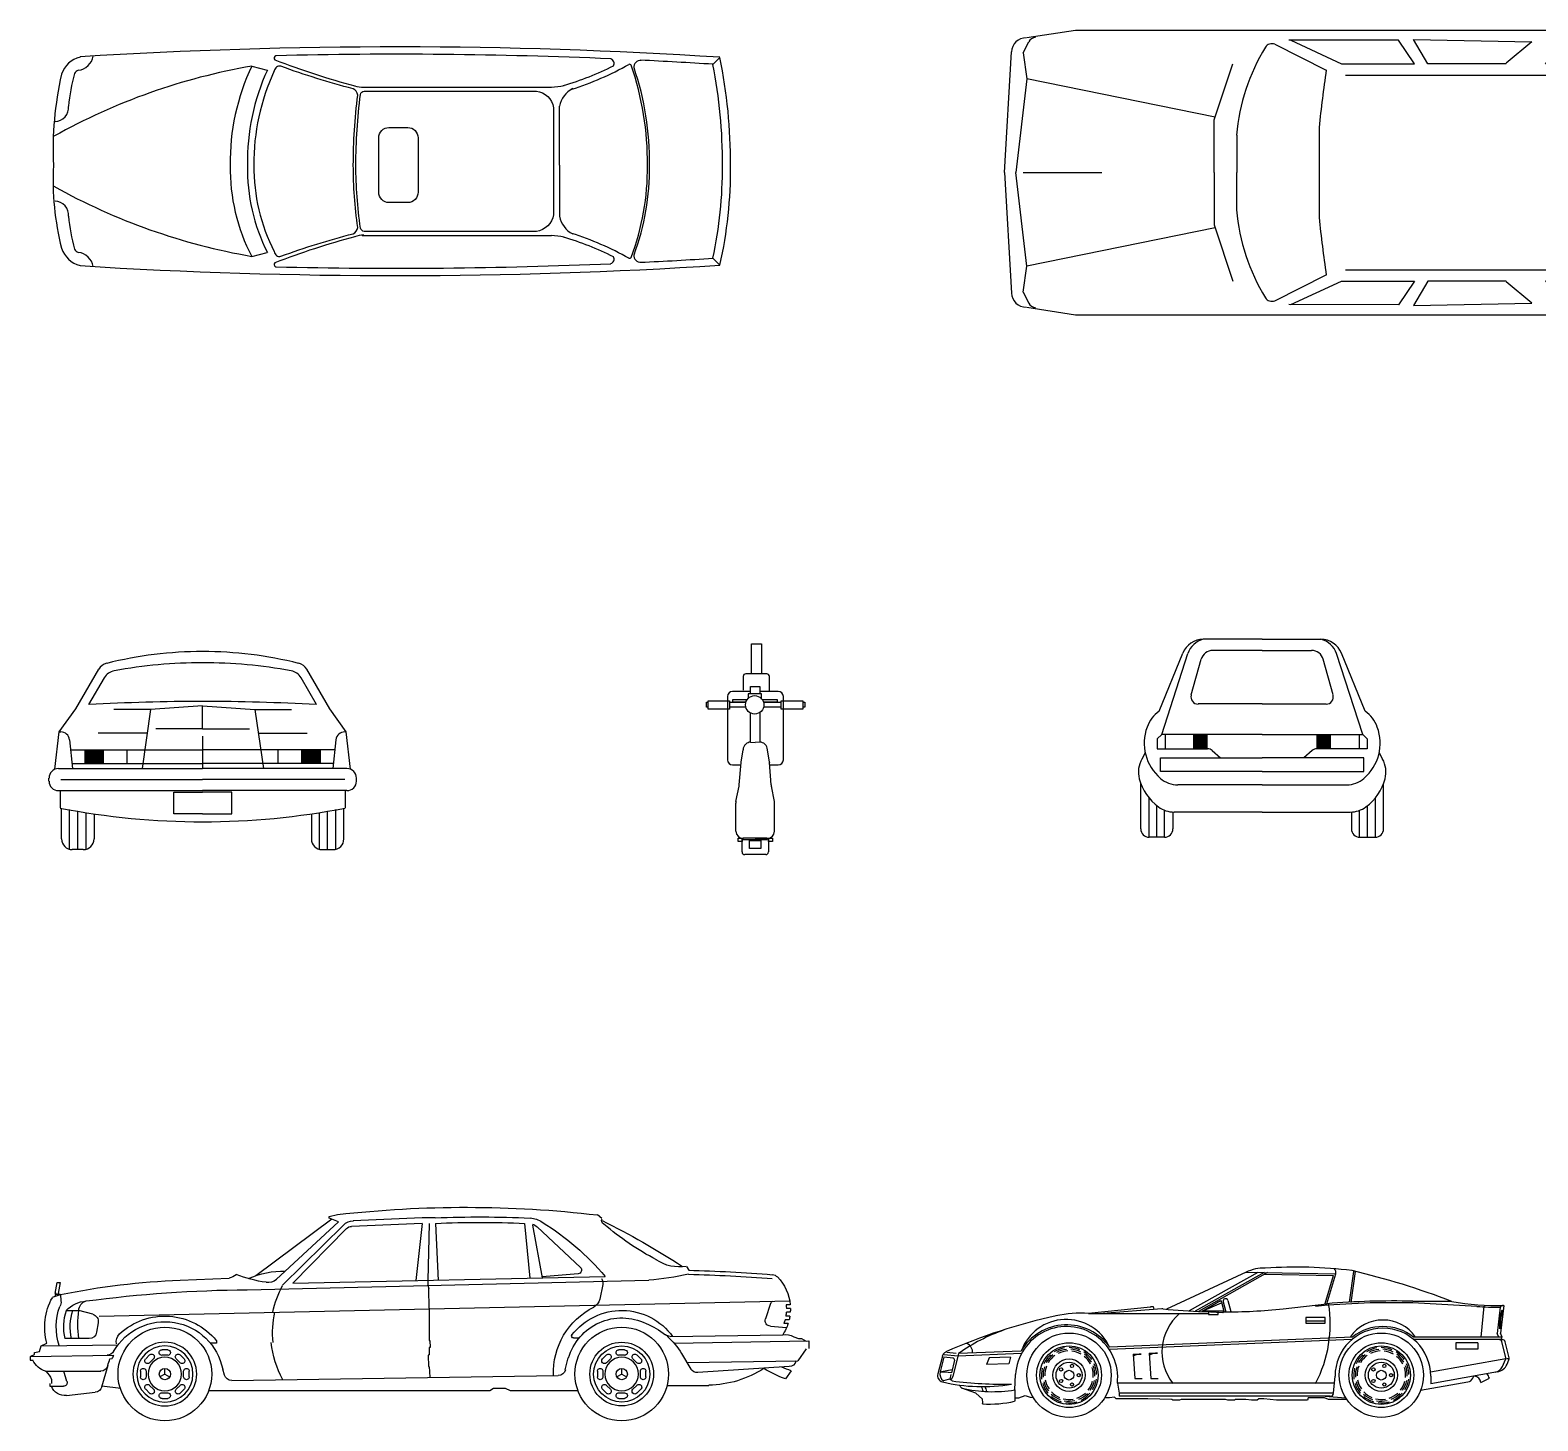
# Model space of a CAD drawing. Header units: millimetres. Extents: x -5138 to 35574, y -20000 to 6964.
# Drawn here: x -4503 to 6186, y -2895 to 6964 of the extents above; entities that cross this region are included whole.
import ezdxf

# ---------------------------------------------------------------- set-up
doc = ezdxf.new("R2010")
doc.units = ezdxf.units.MM

# ---------------------------------------------------------------- blocks, each defined once
blk = doc.blocks.new('mt-xecon3')
for p, q in [((-19, 1004), (144, 1285)), ((1782, 1004), (1619, 1285)), ((75, 1035), (184, 1225)), ((1687, 1035), (1579, 1225)), ((-136, 841), (-19, 1004)), ((511, 999), (252, 999)), ((511, 999), (451, 581)), ((881, 1026), (511, 999)), ((881, 864), (881, 1026)), ((881, 1026), (1252, 999)), ((1252, 999), (1312, 581)), ((1252, 999), (1511, 999)), ((1899, 841), (1782, 1004)), ((881, 864), (550, 864)), ((881, 864), (1213, 864)), ((-166, 576), (-136, 841)), ((-136, 841), (-125, 841)), ((-64, 785), (-41, 581)), ((487, 832), (141, 832)), ((881, 810), (881, 581)), ((1276, 832), (1622, 832)), ((1826, 785), (1804, 581)), ((1899, 841), (1888, 841)), ((1929, 576), (1899, 841)), ((-56, 714), (881, 714)), ((47, 618), (47, 714)), ((178, 618), (178, 714)), ((346, 618), (346, 714)), ((1818, 714), (881, 714)), ((1417, 618), (1417, 714)), ((1585, 618), (1585, 714)), ((1716, 618), (1716, 714)), ((-141, 581), (881, 581)), ((-45, 618), (881, 618)), ((1808, 618), (881, 618)), ((1904, 581), (881, 581)), ((-209, 492), (-209, 514)), ((-125, 503), (881, 503)), ((1888, 503), (881, 503)), ((1971, 492), (1971, 514)), ((-141, 425), (881, 425)), ((-129, 425), (-129, 302)), ((676, 413), (881, 413)), ((676, 260), (676, 413)), ((1904, 425), (881, 425)), ((1087, 413), (881, 413)), ((1087, 260), (1087, 413)), ((1892, 425), (1892, 302)), ((-119, 83), (-119, 300)), ((-63, 9), (-63, 290)), ((-4, 7), (-4, 279)), ((54, 9), (54, 270)), ((111, 261), (111, 83)), ((881, 260), (676, 260)), ((881, 260), (1087, 260)), ((1652, 261), (1652, 83)), ((1709, 9), (1709, 270)), ((1767, 7), (1767, 279)), ((1826, 9), (1826, 290)), ((1882, 83), (1882, 300)), ((35, 7), (-43, 7)), ((1728, 7), (1806, 7))]:
    blk.add_line(p, q)
for centre, radius, start, end in [((881, -1391), 2802, 90, 104.0557), ((881, -1391), 2802, 75.9443, 90), ((223, 1239), 91.4, 104.0557, 149.858), ((881, -2207), 3538, 90, 100.1965), ((881, -2207), 3538, 79.8035, 90), ((1540, 1239), 91.4, 30.142, 75.9443), ((273, 1173), 103, 100.1965, 150.1888), ((1490, 1173), 103, 29.8112, 79.8035), ((881, -13666), 14723, 90, 93.1382), ((881, -13666), 14723, 86.8618, 90), ((-125, 779), 62.2, 6.3627, 90), ((1888, 779), 62.2, 90, 173.6373), ((-141, 514), 67.3, 90, 180), ((1904, 514), 67.3, 0, 90), ((-141, 492), 67.3, 180, 270), ((1904, 492), 67.3, 270, 0), ((881, 5493), 5289, 258.9833, 270), ((881, 5493), 5289, 270, 281.0167), ((-43, 83), 76, 180, 270), ((35, 83), 76, 270, 0), ((1728, 83), 76, 180, 270), ((1806, 83), 76, 270, 0)]:
    blk.add_arc(centre, radius, start, end)
for points in [[(178, 618), (178, 714), (47, 618), (47, 714)], [(1585, 618), (1585, 714), (1716, 618), (1716, 714)]]:
    blk.add_solid(points)
blk = doc.blocks.new('mb-xemay2')
for p, q in [((-21, 1488), (52, 1488)), ((-21, 1276), (-21, 1488)), ((52, 1488), (52, 1276)), ((-79, 1257), (-79, 1159)), ((88, 1276), (-60, 1276)), ((-28, 1187), (40, 1187)), ((-28, 1135), (-28, 1187)), ((52, 1276), (-21, 1276)), ((40, 1187), (40, 1135)), ((107, 1157), (107, 1257)), ((-339, 1074), (-327, 1074)), ((-339, 1039), (-339, 1074)), ((-327, 1084), (-177, 1084)), ((-327, 1026), (-327, 1084)), ((-190, 1115), (-190, 666)), ((-177, 1084), (-177, 1026)), ((-177, 1074), (-60, 1074)), ((-28, 1151), (-154, 1151)), ((-152, 1095), (-49, 1095)), ((-152, 1074), (-152, 1095)), ((-60, 1074), (-152, 1074)), ((-44, 1135), (-44, 1101)), ((52, 1135), (-44, 1135)), ((170, 1151), (40, 1151)), ((52, 1097), (52, 1135)), ((55, 1095), (163, 1095)), ((66, 1074), (190, 1074)), ((163, 1074), (66, 1074)), ((163, 1095), (163, 1074)), ((190, 1084), (343, 1084)), ((190, 1026), (190, 1084)), ((206, 666), (206, 1115)), ((343, 1084), (343, 1026)), ((343, 1074), (357, 1074)), ((357, 1074), (357, 1039)), ((-327, 1039), (-339, 1039)), ((-177, 1026), (-327, 1026)), ((-60, 1039), (-177, 1039)), ((-28, 791), (-28, 999)), ((40, 1003), (40, 791)), ((190, 1039), (66, 1039)), ((343, 1026), (190, 1026)), ((357, 1039), (343, 1039)), ((-64, 775), (-61, 778)), ((-26, 791), (7, 790)), ((40, 791), (7, 790)), ((77, 775), (74, 778)), ((-107, 488), (-94, 648)), ((-94, 650), (-79, 738)), ((107, 650), (93, 738)), ((120, 488), (107, 648)), ((-154, 630), (-96, 630)), ((109, 630), (170, 630)), ((-130, 370), (-108, 480)), ((143, 370), (121, 480)), ((-131, 160), (-131, 360)), ((144, 160), (144, 360)), ((-114, 112), (-86, 112)), ((-114, 88), (-114, 112)), ((-87, 13), (-87, 112)), ((-86, 112), (-86, 88)), ((92, 111), (-82, 111)), ((-82, 111), (-82, 102)), ((7, 110), (-80, 110)), ((7, 110), (93, 110)), ((92, 102), (92, 111)), ((100, 114), (100, 13)), ((100, 112), (128, 112)), ((100, 88), (100, 112)), ((128, 112), (128, 88)), ((-86, 88), (-114, 88)), ((-82, 102), (92, 102)), ((-34, 95), (47, 95)), ((-34, 37), (-34, 95)), ((47, 37), (-34, 37)), ((47, 95), (47, 37)), ((128, 88), (100, 88)), ((81, -6), (-68, -6))]:
    blk.add_line(p, q)
blk.add_circle((3, 1056), 65.1)
for centre, radius, start, end in [((-60, 1257), 18.9, 90, 180), ((88, 1257), 18.9, 360, 90), ((-154, 1115), 36, 90, 180), ((170, 1115), 36, 0, 90), ((-29, 738), 50.4, 133.347, 180), ((-26, 741), 50.4, 90, 133.347), ((40, 741), 50.4, 46.653, 90), ((42, 738), 50.4, 360, 46.653), ((-154, 666), 36, 180, 270), ((-144, 650), 50.4, 358.0898, 360), ((158, 650), 50.4, 180, 181.9102), ((170, 666), 36, 270, 360), ((-157, 490), 50.4, 348.6836, 358.0898), ((170, 490), 50.4, 181.9102, 191.3164), ((-80, 360), 50.4, 168.6836, 180), ((93, 360), 50.4, 0, 11.3164), ((-80, 160), 50.4, 180, 270), ((93, 160), 50.4, 270, 360), ((-68, 13), 18.9, 180, 270), ((81, 13), 18.9, 270, 0)]:
    blk.add_arc(centre, radius, start, end)
blk = doc.blocks.new('md-xecon7')
for p, q in [((1255, 1029), (690, 767)), ((1338, 1027), (852, 754)), ((1383, 1026), (895, 752)), ((1406, 1026), (917, 751)), ((1255, 1029), (1891, 1018)), ((1386, 1015), (1876, 1006)), ((1817, 808), (1876, 1006)), ((1828, 805), (1891, 1018)), ((1989, 816), (2018, 1035)), ((2001, 814), (2030, 1033)), ((577, 780), (138, 736)), ((658, 769), (239, 736)), ((577, 780), (581, 786)), ((581, 786), (596, 787)), ((596, 787), (602, 764)), ((943, 753), (1075, 828)), ((943, 753), (1081, 811)), ((960, 748), (943, 753)), ((1098, 753), (949, 753)), ((1075, 828), (1081, 816)), ((1081, 816), (1098, 753)), ((1098, 753), (1087, 742)), ((1092, 820), (1112, 748)), ((1125, 829), (1147, 751)), ((1518, 770), (1828, 805)), ((2714, 822), (2438, 822)), ((2891, 787), (2438, 811)), ((2921, 569), (2944, 788)), ((3057, 782), (3035, 595)), ((3082, 794), (3059, 598)), ((138, 736), (989, 736)), ((1087, 742), (960, 748)), ((989, 748), (989, 730)), ((989, 730), (1058, 730)), ((1058, 730), (1058, 748)), ((1817, 707), (1679, 707)), ((1679, 707), (1679, 667)), ((1679, 684), (1817, 684)), ((1679, 667), (1817, 667)), ((1817, 667), (1817, 707)), ((2006, 552), (286, 480)), ((2009, 569), (288, 497)), ((3070, 569), (2442, 569)), ((3070, 552), (2445, 552)), ((3046, 569), (3035, 595)), ((3070, 569), (3059, 598)), ((3065, 558), (3070, 569)), ((3070, 546), (3065, 558)), ((3096, 424), (3068, 535)), ((3120, 422), (3092, 535)), ((-898, 433), (-931, 308)), ((-788, 434), (-886, 444)), ((-801, 453), (-866, 459)), ((-784, 452), (-823, 289)), ((-336, 453), (-788, 434)), ((-340, 470), (-784, 452)), ((454, 448), (466, 276)), ((454, 448), (512, 448)), ((569, 454), (627, 454)), ((569, 454), (581, 276)), ((2743, 529), (2743, 483)), ((2898, 529), (2743, 529)), ((2898, 483), (2743, 483)), ((2898, 529), (2898, 483)), ((-888, 427), (-914, 322)), ((-914, 322), (-880, 322)), ((-829, 337), (-903, 322)), ((-822, 420), (-888, 427)), ((-880, 322), (-834, 317)), ((-812, 406), (-834, 316)), ((-567, 421), (-585, 374)), ((-426, 380), (-585, 374)), ((-414, 427), (-567, 421)), ((-414, 427), (-426, 380)), ((3097, 415), (2563, 320)), ((3038, 322), (2564, 238)), ((3074, 360), (3095, 409)), ((3094, 414), (3105, 418)), ((3105, 418), (3119, 418)), ((3106, 376), (3119, 407)), ((-840, 272), (-891, 259)), ((-837, 304), (-845, 270)), ((-828, 259), (-845, 270)), ((-759, 207), (-782, 230)), ((-385, 196), (-379, 303)), ((1874, 242), (343, 242)), ((343, 242), (356, 172)), ((466, 276), (518, 276)), ((581, 276), (632, 276)), ((1876, 171), (1886, 293)), ((2828, 250), (2492, 191)), ((2564, 293), (2564, 238)), ((2862, 277), (2869, 293)), ((2919, 246), (2981, 278)), ((-661, 172), (-759, 207)), ((-613, 129), (-661, 172)), ((-385, 196), (-385, 115)), ((-385, 138), (-356, 138)), ((-356, 138), (-310, 155)), ((-310, 155), (-276, 144)), ((-276, 144), (-253, 140)), ((264, 138), (255, 143)), ((288, 138), (264, 138)), ((322, 144), (288, 138)), ((334, 132), (322, 144)), ((368, 132), (334, 132)), ((1874, 172), (356, 172)), ((356, 172), (356, 150)), ((1853, 150), (356, 150)), ((558, 132), (368, 132)), ((730, 126), (558, 132)), ((736, 121), (730, 126)), ((782, 121), (736, 121)), ((794, 126), (782, 121)), ((1110, 126), (794, 126)), ((1127, 121), (1110, 126)), ((1173, 121), (1127, 121)), ((1179, 126), (1173, 121)), ((1254, 126), (1179, 126)), ((1294, 121), (1254, 126)), ((1334, 121), (1294, 121)), ((1346, 132), (1334, 121)), ((1380, 132), (1346, 132)), ((1426, 126), (1380, 132)), ((1472, 121), (1426, 126)), ((1690, 121), (1472, 121)), ((1696, 138), (1690, 121)), ((1811, 138), (1696, 138)), ((1840, 126), (1811, 138)), ((1817, 150), (1961, 138)), ((1966, 126), (1840, 126))]:
    blk.add_line(p, q)
for centre, radius in [((0, 299), 299), ((2214, 299), 299), ((0, 299), 230), ((0, 299), 207), ((2214, 299), 230), ((2214, 299), 207), ((0, 299), 115), ((0, 299), 92), ((-56, 340), 11.5), ((0, 299), 34.5), ((21, 365), 11.5), ((2214, 299), 115), ((2214, 299), 92), ((2158, 340), 11.5), ((2214, 299), 34.5), ((2235, 365), 11.5), ((-56, 258), 11.5), ((21, 233), 11.5), ((69, 299), 11.5), ((2158, 258), 11.5), ((2235, 233), 11.5), ((2283, 299), 11.5)]:
    blk.add_circle(centre, radius)
for centre, radius, start, end in [((1380, 779), 279, 87.6379, 116.6304), ((1607, -2219), 3284, 83.0171, 93.7709), ((1853, 1028), 39, 344.84, 41.1389), ((714, -4396), 5588, 69.0343, 76.6293), ((661, 724), 46, 84.0418, 94.5726), ((1087, 4799), 4052, 264.0418, 268.1188), ((1109, 824), 17.3, 16.6331, 193.8771), ((1087, 4799), 4052, 270.0811, 276.1101), ((2291, -4773), 5586, 88.499, 95.5821), ((949, 661), 903, 332.2924, 9.1623), ((2291, -4773), 5598, 88.499, 94.7433), ((3037, 2585), 1792, 259.6229, 271.4428), ((3037, 2585), 1804, 265.3513, 270.6533), ((3350, 660), 299, 160.6609, 186.138), ((3077, 771), 22.3, 79.6835, 151.119), ((3357, 660), 299, 160.6609, 186.138), ((740, -3143), 3951, 102.1603, 114.089), ((-17, 282), 362, 353.6206, 176.6069), ((-17, 282), 374, 35.1472, 149.6775), ((-20, 355), 339, 24.8836, 159.7967), ((80, -39), 777, 85.7584, 102.8199), ((1020, 464), 361, 131.2052, 218.1657), ((2225, 408), 282, 34.8499, 145.1501), ((2225, 293), 351, 51.8954, 128.0655), ((2839, 728), 224, 342.2987, 0.4858), ((-36, -591), 1283, 109.3089, 125.6255), ((2225, 293), 339, 0, 180), ((3046, 529), 23, 14.0362, 90), ((3070, 529), 23, 14.0362, 90), ((-854, 421), 46, 114.089, 165.3791), ((-750, 462), 65.9, 352.9525, 67.5604), ((0, 299), 196, 132.3675, 155.4545), ((0, 299), 184, 128.4744, 151.7801), ((0, 299), 172, 125.5008, 149.0707), ((0, 299), 196, 99.6402, 122.7273), ((0, 299), 184, 95.7471, 119.0528), ((0, 299), 172, 92.7735, 116.3435), ((0, 299), 196, 66.913, 90), ((0, 299), 184, 63.0199, 86.3256), ((0, 299), 172, 60.0462, 83.6162), ((0, 299), 196, 34.1857, 57.2727), ((0, 299), 184, 30.2926, 53.5983), ((0, 299), 172, 27.3189, 50.8889), ((505, 355), 93.7, 85.6013, 121.8276), ((620, 361), 93.7, 85.6013, 121.8276), ((2214, 299), 196, 132.3675, 155.4545), ((2214, 299), 184, 128.4744, 151.7801), ((2214, 299), 172, 125.5008, 149.0707), ((2214, 299), 196, 99.6402, 122.7273), ((2214, 299), 184, 95.7471, 119.0528), ((2214, 299), 172, 92.7735, 116.3435), ((2214, 299), 196, 66.913, 90), ((2214, 299), 184, 63.0199, 86.3256), ((2214, 299), 172, 60.0462, 83.6162), ((2214, 299), 196, 34.1857, 57.2727), ((2214, 299), 184, 30.2926, 53.5983), ((2214, 299), 172, 27.3189, 50.8889), ((-855, 308), 60.7, 166.293, 233.6732), ((-824, 409), 11.5, 346.4296, 84.3257), ((0, 299), 196, 165.0948, 188.1818), ((0, 299), 184, 161.2017, 184.5074), ((0, 299), 172, 158.228, 181.798), ((0, 299), 172, 354.5917, 18.1616), ((0, 299), 184, 357.5653, 20.871), ((0, 299), 196, 1.4584, 24.5455), ((2214, 299), 196, 165.0948, 188.1818), ((2214, 299), 184, 161.2017, 184.5074), ((2214, 299), 172, 158.228, 181.798), ((2214, 299), 172, 354.5917, 18.1616), ((2214, 299), 184, 357.5653, 20.871), ((2214, 299), 196, 1.4584, 24.5455), ((3010, 388), 69, 280.0711, 336.3706), ((3021, 413), 92, 280.0711, 336.3706), ((3074, 418), 23, 336.3706, 14.0362), ((3098, 416), 23, 336.3706, 14.0362), ((-886, 296), 46, 165.3791, 256.5074), ((-614, 1430), 1212, 256.5074, 279.7817), ((-845, 294), 23, 284.0362, 346.4296), ((-468, 2988), 2753, 262.4853, 271.242), ((-745, 149), 142, 14.6964, 29.4979), ((-745, 149), 165, 12.1507, 24.9923), ((0, 299), 196, 197.8221, 220.9091), ((0, 299), 184, 193.9289, 217.2347), ((0, 299), 172, 190.9553, 214.5253), ((0, 299), 172, 321.8644, 345.4344), ((0, 299), 184, 324.838, 348.1438), ((0, 299), 196, 328.7311, 351.8182), ((2214, 299), 196, 197.8221, 220.9091), ((2214, 299), 184, 193.9289, 217.2347), ((2214, 299), 172, 190.9553, 214.5253), ((2214, 299), 172, 321.8644, 345.4344), ((2214, 299), 184, 324.838, 348.1438), ((2214, 299), 196, 328.7311, 351.8182), ((2820, 296), 46, 280.0711, 336.8014), ((2865, 239), 55.1, 7.697, 79.4031), ((2851, 227), 139, 21.3011, 36.1979), ((-543, 1143), 961, 257.0134, 279.4618), ((-745, 112), 133, 352.9627, 7.475), ((-567, 910), 816, 266.7673, 282.8532), ((0, 299), 184, 226.6562, 249.9619), ((0, 299), 172, 223.6826, 247.2525), ((0, 299), 196, 230.5493, 253.6364), ((0, 299), 172, 256.4098, 279.9798), ((0, 299), 184, 259.3835, 282.6892), ((0, 299), 196, 263.2766, 286.3636), ((0, 299), 172, 289.1371, 312.7071), ((0, 299), 184, 292.1108, 315.4165), ((0, 299), 196, 296.0039, 319.0909), ((1853, 172), 23, 270, 355.4261), ((2214, 299), 184, 226.6562, 249.9619), ((2214, 299), 172, 223.6826, 247.2525), ((2214, 299), 196, 230.5493, 253.6364), ((2214, 299), 172, 256.4098, 279.9798), ((2214, 299), 184, 259.3835, 282.6892), ((2214, 299), 196, 263.2766, 286.3636), ((2214, 299), 172, 289.1371, 312.7071), ((2214, 299), 184, 292.1108, 315.4165), ((2214, 299), 196, 296.0039, 319.0909)]:
    blk.add_arc(centre, radius, start, end)
blk = doc.blocks.new('md-xecon2')
for p, q in [((1184, 1430), (644, 1029)), ((790, 1003), (1231, 1410)), ((1165, 1449), (1224, 1463)), ((1165, 1436), (1165, 1449)), ((1184, 1430), (1165, 1436)), ((1231, 1410), (1184, 1430)), ((1823, 1400), (1324, 1379)), ((1824, 1440), (1336, 1419)), ((1823, 1400), (1779, 996)), ((1917, 1440), (1824, 1440)), ((1874, 1399), (1865, 996)), ((1919, 1400), (1938, 996)), ((2550, 1399), (2588, 1012)), ((3099, 1434), (3066, 1460)), ((835, 961), (1266, 1388)), ((907, 976), (1288, 1363)), ((2607, 1388), (2674, 1014)), ((2640, 1375), (2946, 1088)), ((3697, 1095), (3714, 1068)), ((-777, 903), (-763, 982)), ((-763, 982), (-743, 982)), ((-743, 982), (-757, 903)), ((108, 998), (457, 1011)), ((584, 929), (3432, 997)), ((907, 976), (3121, 1024)), ((1865, 996), (1865, 962)), ((1865, 962), (1871, 936)), ((2929, 1043), (2675, 1022)), ((3105, 967), (3083, 862)), ((3095, 1010), (3100, 1001)), ((-796, 876), (-740, 896)), ((-743, 897), (-778, 897)), ((-778, 897), (-778, 884)), ((-770, 903), (-777, 903)), ((-770, 896), (-770, 903)), ((-757, 903), (-743, 896)), ((-740, 896), (-737, 851)), ((1874, 800), (1871, 936)), ((-699, 783), (-611, 783)), ((-511, 756), (-611, 783)), ((-465, 743), (4430, 850)), ((1874, 800), (1874, 571)), ((4294, 831), (4259, 724)), ((4433, 823), (4405, 823)), ((4434, 770), (4406, 770)), ((4435, 796), (4407, 796)), ((-473, 696), (-484, 628)), ((4293, 671), (4408, 663)), ((4419, 690), (4389, 690)), ((4426, 717), (4397, 717)), ((4431, 743), (4403, 743)), ((-876, 531), (-836, 551)), ((-876, 531), (-331, 540)), ((-536, 584), (-708, 584)), ((365, 551), (325, 551)), ((365, 571), (365, 551)), ((1874, 571), (1879, 571)), ((1879, 571), (1882, 521)), ((2897, 588), (2937, 589)), ((3583, 598), (4380, 611)), ((3609, 552), (4566, 567)), ((4460, 597), (4493, 584)), ((4493, 584), (4513, 584)), ((4513, 584), (4546, 564)), ((4566, 567), (4566, 514)), ((-955, 457), (-362, 467)), ((-955, 457), (-955, 430)), ((-955, 430), (-935, 430)), ((-949, 458), (-923, 471)), ((-923, 484), (-889, 491)), ((-923, 471), (-923, 484)), ((-889, 491), (-876, 531)), ((-389, 440), (-373, 442)), ((-108, 468), (-136, 440)), ((-80, 440), (-108, 412)), ((20, 504), (-20, 504)), ((20, 465), (-20, 465)), ((108, 412), (80, 440)), ((136, 440), (108, 468)), ((1874, 469), (1866, 467)), ((1866, 467), (1869, 386)), ((1882, 521), (1874, 521)), ((1874, 521), (1874, 469)), ((2839, 361), (2860, 446)), ((3131, 468), (3103, 440)), ((3159, 440), (3131, 412)), ((3259, 504), (3219, 504)), ((3259, 465), (3219, 465)), ((3347, 412), (3318, 440)), ((3375, 440), (3347, 468)), ((3663, 478), (3730, 367)), ((4546, 511), (4487, 426)), ((-845, 352), (-455, 352)), ((-694, 280), (-716, 352)), ((-447, 241), (-402, 396)), ((-173, 352), (-173, 312)), ((-133, 352), (-133, 312)), ((0, 332), (-35, 312)), ((0, 332), (0, 372)), ((0, 332), (34, 312)), ((133, 312), (133, 352)), ((172, 312), (172, 352)), ((422, 325), (410, 367)), ((1869, 386), (1874, 383)), ((1874, 383), (1877, 349)), ((1877, 349), (1879, 308)), ((3066, 352), (3066, 312)), ((3106, 352), (3106, 312)), ((3239, 332), (3204, 312)), ((3239, 332), (3239, 372)), ((3239, 332), (3273, 312)), ((3371, 312), (3371, 352)), ((3411, 312), (3411, 352)), ((3702, 414), (4487, 426)), ((4427, 385), (3779, 342)), ((4440, 355), (4399, 297)), ((-816, 265), (-816, 246)), ((-816, 246), (-719, 246)), ((-803, 292), (-803, 265)), ((-312, 229), (-446, 245)), ((-136, 224), (-108, 196)), ((-108, 252), (-80, 224)), ((80, 224), (108, 252)), ((108, 196), (136, 224)), ((474, 287), (2788, 321)), ((2329, 230), (2304, 214)), ((2416, 230), (2329, 230)), ((2451, 212), (2416, 230)), ((3103, 224), (3131, 196)), ((3131, 252), (3159, 224)), ((3318, 224), (3347, 252)), ((3347, 196), (3375, 224)), ((3566, 252), (3856, 252)), ((-697, 179), (-493, 203)), ((-20, 199), (20, 199)), ((-20, 159), (20, 159)), ((2304, 212), (310, 212)), ((2929, 212), (2451, 212)), ((3219, 199), (3259, 199)), ((3219, 159), (3259, 159))]:
    blk.add_line(p, q)
at = {"extrusion": (0, 0, -1)}
for centre, major_axis, start_param, end_param in [((2134, -6577), (-8091, 0), 1.458158, 1.686295), ((1341, 1313), (75.1, 75.1), -1.567056, -0.828498), ((2233, -6063), (7509, 0), 4.670313, 4.759958), ((2233, -6063), (-7470, 0), 1.528701, 1.613267), ((2582, 1279), (113, 113), -0.737857, -0.163247), ((2583, 1319), (56.3, 56.3), -0.498131, 0.010101), ((1695, -178), (1865, 0), -1.017054, -0.700063), ((3126, 1420), (21, 21), 2.819842, 4.390638), ((706, -3443), (-5420, 3), 2.027583, 2.148848), ((4391, 2878), (1958, 2), 2.052982, 2.282819), ((1326, 1326), (37.5, 37.5), 4.704671, 5.454687), ((2927, 1069), (18.8, 18.8), 0.010101, 2.263438), ((3650, 1391), (-300, 0), 4.556622, 5.298404), ((321, -4345), (5347, 1), 4.512875, 4.672756), ((386, 1213), (-151, 151), 3.333531, 3.592025), ((855, 1962), (-989, 1), -1.432921, -1.211223), ((838, 467), (595, 0), 4.286063, 4.738533), ((735, 1060), (-56.3, 56.3), 3.156976, 4.136355), ((3053, 977), (37.5, 37.5), 0.319039, 0.987224), ((3279, 2924), (-1933, 1), 4.485504, 4.633109), ((3410, -10257), (11329, 3), -1.543731, -1.491192), ((3410, -10257), (-11301, 0), 1.597616, 1.650155), ((4304, 984), (-37.5, 37.5), 0.864763, 1.59094), ((4105, 792), (-330, 0), 2.376292, 3.048202), ((-433, 667), (-419, 0), -0.281435, 0.515093), ((659, -8370), (9300, 2), 4.581416, 4.704537), ((1451, 628), (700, 0), 3.34615, 3.637094), ((3005, 878), (56.3, 56.3), 0.987224, 1.888604), ((-351, 667), (-419, 0), -0.322007, 0.351265), ((-789, 841), (37.5, 37.5), 0.610922, 1.377941), ((-351, 667), (-366, 0), -0.229674, 0.321608), ((-538, 624), (-227, 0), 0.779669, 1.482417), ((-305, 667), (-366, 0), -0.229674, 0.321608), ((80, 684), (-697, 0), -0.143255, 0.143231), ((-538, 780), (-51.3, 51.3), 5.547043, 6.798013), ((-525, 705), (-37.5, 37.5), 1.05165, 2.521343), ((0, 272), (-471, 0), 0.820952, 2.456935), ((1451, 628), (687, 0), 3.035952, 3.350599), ((3276, 342), (-521, 0), -0.037423, 1.103197), ((3239, 338), (445, 0), 3.796958, 5.657916), ((4320, 823), (-18.8, 18.8), 5.819538, 6.775293), ((4105, 792), (-213, 213), 2.430303, 2.518875), ((4105, 792), (-213, 213), 2.254212, 2.342311), ((4105, 792), (-233, 233), 2.343484, 2.424035), ((0, 285), (-418, 0), 0.519261, 2.945649), ((0, 332), (332, 0), 3.141799, 9.424984), ((3239, 338), (-392, 0), 0.279429, 2.026176), ((3239, 332), (332, 0), 3.141782, 9.424967), ((3228, 216), (508, 0), -1.201639, -0.887438), ((4296, 711), (28.2, 28.2), 2.427502, 4.248741), ((4105, 792), (-233, 233), 2.670637, 2.939497), ((4105, 792), (213, 213), 1.037962, 1.129987), ((4105, 792), (-233, 233), 2.505031, 2.587026), ((-536, 637), (-37.5, 37.5), 2.521343, 3.926991), ((-258, 557), (-61.2, 61.2), 5.368417, 6.256059), ((0, 332), (-226, 0), -0.0003138003544682633, 6.282871506825118), ((1451, 628), (-700, 0), -0.500464, -0.104029), ((2897, 601), (9.39, 9.39), 2.341044, 4.58234), ((3239, 332), (-226, 0), -0.000323, 6.282862), ((3582, 652), (-37.5, 37.5), 3.91184, 4.609569), ((3228, 216), (-508, 0), 2.283197, 2.600349), ((4400, 484), (90.3, 90.3), -0.942, -0.298499), ((-802, 492), (-147, 0), -1.274184, -0.432181), ((-409, 519), (-37.5, 37.5), 2.875467, 3.91184), ((0, 285), (-296, 296), 5.755298, 5.876278), ((0, 285), (-286, 286), 5.894283, 5.962543), ((0, 332), (-199, 0), -5.257654249057886e-05, 6.283132730637096), ((-122, 426), (14.1, 14.1), 1.570796, 4.712389), ((0, 332), (-119, 0), -0.0006956496087549002, 6.282489657570832), ((-94, 454), (14.1, 14.1), 4.712389, 7.853982), ((-20, 484), (14.1, 14.1), 2.356194, 5.497787), ((20, 484), (14.1, 14.1), -0.785398, 2.356194), ((94, 454), (-14.1, 14.1), 4.712389, 7.853982), ((122, 426), (-14.1, 14.1), 1.570796, 4.712389), ((3239, 332), (-199, 0), -0.000041, 6.283144), ((3117, 426), (-14.1, 14.1), 3.141593, 6.283185), ((3239, 332), (-119, 0), -0.0007645067938031325, 6.282420800385783), ((3145, 454), (-14.1, 14.1), 6.283185, 9.424778), ((3219, 484), (14.1, 14.1), 2.356194, 5.497787), ((3259, 484), (14.1, 14.1), -0.785398, 2.356194), ((3332, 454), (-14.1, 14.1), 4.712389, 7.853982), ((3361, 426), (-14.1, 14.1), 1.570796, 4.712389), ((-939, 241), (103, 103), -0.081564, 0.423864), ((-456, 405), (-37.5, 37.5), 2.613705, 3.91184), ((-153, 352), (-14.1, 14.1), 5.497787, 8.63938), ((0, 332), (28.2, 28.2), 3.926991, 10.210176), ((153, 352), (-14.1, 14.1), 5.497787, 8.63938), ((473, 340), (37.5, 37.5), 2.341044, 3.642092), ((2788, 374), (-37.5, 37.5), 2.599359, 3.91184), ((3086, 352), (-14.1, 14.1), 5.497787, 8.63938), ((3239, 332), (28.2, 28.2), 3.926991, 10.210176), ((3391, 352), (-14.1, 14.1), 5.497787, 8.63938), ((3775, 395), (37.5, 37.5), 2.289626, 3.385886), ((3838, 1012), (760, 0), 1.001887, 1.547582), ((4657, 1012), (-760, 1), -1.226113, -1.00272), ((4657, 1012), (-489, 489), 4.246187, 4.350396), ((4427, 431), (-32.6, 32.6), 2.491722, 3.945007), ((-706, 283), (104, 0), 1.486135, 2.773137), ((-719, 272), (18.8, 18.8), 0.486899, 2.356194), ((-498, 256), (37.5, 37.5), 1.070297, 2.271293), ((-153, 312), (-14.1, 14.1), 2.356194, 5.497787), ((-122, 238), (-14.1, 14.1), 4.712389, 7.853982), ((-94, 210), (14.1, 14.1), 0, 3.141593), ((94, 210), (14.1, 14.1), 1.570796, 4.712389), ((122, 238), (-14.1, 14.1), 6.283185, 9.424778), ((153, 312), (-14.1, 14.1), 2.356194, 5.497787), ((3086, 312), (14.1, 14.1), 0.785398, 3.926991), ((3117, 238), (-14.1, 14.1), 4.712389, 7.853982), ((3145, 210), (14.1, 14.1), 0, 3.141593), ((3332, 210), (-14.1, 14.1), 3.141593, 6.283185), ((3361, 238), (-14.1, 14.1), 6.283185, 9.424778), ((3391, 312), (-14.1, 14.1), 2.356194, 5.497787), ((-20, 179), (14.1, 14.1), 2.356194, 5.497787), ((20, 179), (14.1, 14.1), -0.785398, 2.356194), ((3219, 179), (14.1, 14.1), 2.356194, 5.497787), ((3259, 179), (14.1, 14.1), -0.785398, 2.356194)]:
    blk.add_ellipse(centre, major_axis=major_axis, ratio=1, start_param=start_param, end_param=end_param, dxfattribs=at)
blk = doc.blocks.new('mt-xecon1')
for p, q in [((759, 1396), (342, 1396)), ((759, 1396), (1176, 1396)), ((29, 886), (197, 1298)), ((47, 721), (233, 1294)), ((759, 1317), (409, 1317)), ((759, 1317), (1110, 1317)), ((1472, 721), (1286, 1294)), ((1490, 886), (1322, 1298)), ((256, 1001), (326, 1254)), ((1262, 1001), (1192, 1254)), ((759, 937), (305, 937)), ((759, 937), (1213, 937)), ((47, 721), (16, 690)), ((16, 690), (16, 620)), ((759, 721), (47, 721)), ((71, 721), (71, 620)), ((275, 620), (275, 721)), ((369, 620), (369, 721)), ((759, 721), (1472, 721)), ((1150, 620), (1150, 721)), ((1243, 620), (1243, 721)), ((1448, 721), (1448, 620)), ((1472, 721), (1503, 690)), ((1503, 690), (1503, 620)), ((-70, 590), (-94, 547)), ((16, 620), (371, 620)), ((38, 555), (759, 555)), ((38, 458), (38, 555)), ((405, 607), (464, 555)), ((1481, 555), (759, 555)), ((1113, 607), (1055, 555)), ((1503, 620), (1148, 620)), ((1481, 458), (1481, 555)), ((1589, 590), (1613, 547)), ((759, 458), (38, 458)), ((759, 458), (1481, 458)), ((-101, 51), (-101, 372)), ((759, 365), (161, 365)), ((759, 365), (1358, 365)), ((1620, 51), (1620, 372)), ((-43, -8), (-43, 271)), ((13, -8), (13, 215)), ((1506, -8), (1506, 215)), ((1562, -8), (1562, 271)), ((68, -8), (68, 183)), ((126, 170), (126, 51)), ((759, 170), (135, 170)), ((759, 170), (1384, 170)), ((1392, 170), (1392, 51)), ((1450, -8), (1450, 183)), ((68, -8), (-43, -8)), ((1451, -8), (1561, -8))]:
    blk.add_line(p, q)
for centre, radius, start, end in [((342, 1239), 157, 90, 157.8415), ((378, 1247), 153, 103.6166, 162.0381), ((1140, 1247), 153, 17.9619, 76.3834), ((1176, 1239), 157, 22.1585, 90), ((409, 1231), 85.4, 90, 164.5785), ((1110, 1231), 85.4, 15.4215, 90), ((305, 987), 50.6, 164.5785, 270), ((1213, 987), 50.6, 270, 15.4215), ((172, 688), 244, 125.823, 159.5779), ((1347, 688), 244, 20.4221, 54.177), ((250, 659), 327, 159.5779, 229.5957), ((1269, 659), 327, 310.4043, 20.4221), ((69, 455), 187, 150.5183, 194.8656), ((371, 568), 52, 48.0246, 90), ((1148, 568), 52, 90, 131.9754), ((1450, 455), 187, 345.1344, 29.4817), ((242, 501), 366, 194.8656, 233.436), ((161, 554), 190, 229.5957, 270), ((1358, 554), 190, 270, 310.4043), ((1277, 501), 366, 306.564, 345.1344), ((135, 357), 186, 233.436, 270), ((1384, 357), 186, 270, 306.564), ((-43, 51), 58.5, 180, 270), ((68, 51), 58.5, 270, 0), ((1451, 51), 58.5, 180, 270), ((1561, 51), 58.5, 270, 0)]:
    blk.add_arc(centre, radius, start, end)
for points in [[(369, 620), (275, 620), (369, 721), (275, 721)], [(1150, 620), (1243, 620), (1150, 721), (1243, 721)]]:
    blk.add_solid(points)
blk = doc.blocks.new('mb-xecon2')
for p, q in [((159, 956), (504, 1009)), ((504, 1009), (5389, 1009)), ((5389, 1009), (5495, 982)), ((5469, 982), (5495, 0)), ((5495, 982), (5575, 903)), ((133, 849), (171, 926)), ((1915, 909), (2281, 726)), ((2792, 938), (2015, 937)), ((2029, 937), (2389, 770)), ((2905, 770), (2792, 938)), ((3000, 770), (2900, 942)), ((2900, 942), (3737, 926)), ((3737, 926), (3556, 776)), ((3835, 770), (3977, 937)), ((3977, 937), (5152, 901)), ((5152, 901), (4996, 765)), ((5575, 903), (5601, 0)), ((0, 0), (48, 855)), ((133, 849), (159, 664)), ((1487, 372), (1619, 770)), ((2389, 770), (2905, 770)), ((3557, 770), (3000, 770)), ((4996, 765), (3835, 770)), ((4996, 754), (5050, 677)), ((5124, 677), (5372, 817)), ((5372, 817), (5389, 0)), ((159, 664), (80, 0)), ((1493, 392), (159, 664)), ((2416, 690), (4885, 690)), ((5050, 677), (5050, 0)), ((5124, 0), (5124, 677)), ((1487, 0), (1487, 372)), ((1646, 265), (1646, 0)), ((2230, 319), (2230, -319)), ((0, 0), (48, -855)), ((159, -664), (80, 0)), ((133, 0), (690, 0)), ((1487, 0), (1487, -372)), ((1646, -265), (1646, 0)), ((5050, -677), (5050, 0)), ((5124, 0), (5124, -677)), ((5372, -817), (5389, 0)), ((5469, -982), (5495, 0)), ((5575, -903), (5601, 0)), ((1493, -392), (159, -664)), ((1487, -372), (1619, -770)), ((133, -849), (159, -664)), ((1915, -909), (2281, -726)), ((2416, -690), (4885, -690)), ((4996, -754), (5050, -677)), ((5124, -677), (5372, -817)), ((133, -849), (171, -926)), ((2029, -937), (2389, -770)), ((2389, -770), (2905, -770)), ((2905, -770), (2792, -938)), ((3000, -770), (2900, -942)), ((3557, -770), (3000, -770)), ((3737, -926), (3556, -776)), ((4996, -765), (3835, -770)), ((3835, -770), (3977, -937)), ((5152, -901), (4996, -765)), ((159, -956), (504, -1009)), ((2792, -938), (2015, -937)), ((2900, -942), (3737, -926)), ((3977, -937), (5152, -901)), ((5495, -982), (5575, -903)), ((504, -1009), (5389, -1009)), ((5389, -1009), (5495, -982))]:
    blk.add_line(p, q)
for centre, radius, start, end in [((154, 849), 106, 90, 176.9872), ((219, 903), 53.1, 90, 153.4349), ((3062, 143), 1423, 148.4362, 175.0621), ((1894, 860), 53.1, 66.8743, 148.4362), ((12239, -720), 10063, 171.733, 174.0736), ((3062, -143), 1423, 184.9379, 211.5638), ((12239, 720), 10063, 185.9264, 188.267), ((154, -849), 106, 183.0128, 270), ((219, -903), 53.1, 206.5651, 270), ((1894, -860), 53.1, 211.5638, 293.1257)]:
    blk.add_arc(centre, radius, start, end)
blk = doc.blocks.new('mb-xecon1')
for p, q in [((4676, 714), (4726, 764)), ((1408, 702), (1517, 674)), ((2189, 552), (3531, 552)), ((3588, -1), (3588, 417)), ((3588, -1), (3588, -363)), ((2189, -498), (3531, -498)), ((1408, -647), (1517, -620)), ((4676, -660), (4726, -709))]:
    blk.add_line(p, q)
for points in [[(2125, -486, 0.285417), (2158, -442, -0.032619), (2127, -1, -0.028869), (2158, 496, 0.285417), (2125, 541, -0.023837), (1614, 701, 0.46141), (1567, 668, 0.111902), (1422, -1, 0.121879), (1567, -613, 0.46141), (1614, -646, -0.023837)], [(2204, 525), (3425, 525, -0.327952), (3547, 407), (3547, -1), (3547, -352, -0.327952), (3425, -470), (2204, -470, -0.297717), (2177, -446, -0.032819), (2145, -1, -0.029081), (2177, 501, -0.297717)]]:
    blk.add_lwpolyline(points, format="xyb", close=True)
for points in [[(2307, -29), (2307, 194, -0.414214), (2380, 267), (2513, 267, -0.414214), (2586, 194), (2586, -30), (2586, -192, -0.414214), (2513, -266), (2380, -266, -0.414214), (2307, -192), (2307, -31)], [(2164, -500, 0.000002), (2164, -500)]]:
    blk.add_lwpolyline(points, format="xyb")
for centre, radius, start, end in [((235, 587), 185, 103.9505, 161.9883), ((160, 797), 126, 277.9624, 348.6506), ((2432, -34862), 35700, 86.3157, 93.6004), ((1582, 759), 16.3, 103.086, 230.1954), ((2432, -34862), 35648, 87.5541, 91.3713), ((3943, 721), 33, 330.4203, 73.2504), ((1176, 27), 3625, 359.5495, 11.7274), ((2392, 109), 2394, 167.0775, 182.6066), ((2159, -3650), 4416, 99.7916, 119.1947), ((1193, 340), 1087, 163.4472, 175.9303), ((195, 625), 50.6, 109.9368, 151.2359), ((2831, 23), 1577, 154.4998, 180.8964), ((2929, 29), 1552, 155.4283, 181.1105), ((3515, 5744), 5362, 248.7473, 255.1304), ((3009, 2630), 2153, 286.4154, 296.5779), ((3024, 2590), 2153, 287.6228, 299.3973), ((4085, 702), 13.1, 27.7262, 114.4834), ((2161, 29), 2051, 359.1568, 19.3483), ((4163, 696), 46.8, 83.4625, 188.2691), ((2185, 29), 2042, 359.1515, 18.8885), ((2432, -34862), 35648, 86.3909, 87.2168), ((1240, 26), 3504, 359.5441, 11.3217), ((2195, 724), 172, 249.9707, 272.0374), ((3515, 5744), 5362, 255.4052, 255.4055), ((3467, 1288), 739, 274.9784, 282.0491), ((3765, 381), 181, 116.9806, 168.3956), ((11, 408), 97.7, 270.9173, 5.0958), ((1989, -102), 1991, 177.1447, 194.1756), ((2598, -24), 1344, 179.0574, 207.6601), ((2690, -28), 1313, 178.8187, 206.7552), ((2469, -29), 1743, 338.9939, 0.9024), ((2501, -29), 1726, 339.4431, 0.9109), ((1774, -27), 2970, 347.6992, 0.4927), ((1694, -27), 3108, 347.33, 0.484), ((2159, 3705), 4416, 240.8053, 260.2084), ((11, -354), 97.7, 354.9042, 89.0827), ((1193, -285), 1087, 184.0697, 196.5528), ((3765, -326), 181, 191.6044, 243.0194), ((3515, -5690), 5362, 104.8696, 111.2527), ((2195, -669), 172, 87.9626, 110.0293), ((3467, -1234), 739, 77.9509, 85.0216), ((3009, -2576), 2153, 63.4221, 73.5846), ((3024, -2536), 2153, 60.6027, 72.3772), ((235, -532), 185, 198.0117, 256.0495), ((195, -571), 50.6, 208.7641, 250.0632), ((160, -743), 126, 11.3494, 82.0376), ((4163, -642), 46.8, 171.7309, 276.5375), ((2432, 34917), 35700, 266.3996, 273.6843), ((1582, -704), 16.3, 129.8046, 256.914), ((2432, 34917), 35648, 268.6287, 272.4459), ((3943, -666), 33, 286.7496, 29.5797), ((4085, -647), 13.1, 245.5166, 332.2738), ((2432, 34917), 35648, 272.7832, 273.6091)]:
    blk.add_arc(centre, radius, start, end)

msp = doc.modelspace()

# ---------------------------------------------------------------- block references
for name, p in [('mb-xecon2', (2405, 5955)), ('mb-xecon1', (-4339, 6007)), ('mb-xemay2', (631, 1125)), ('mt-xecon1', (3472, 1250)), ('mt-xecon3', (-4161, 1148)), ('md-xecon2', (-3548, -2895)), ('md-xecon7', (2862, -2870))]:
    msp.add_blockref(name, p)

doc.saveas('drawing.dxf')
